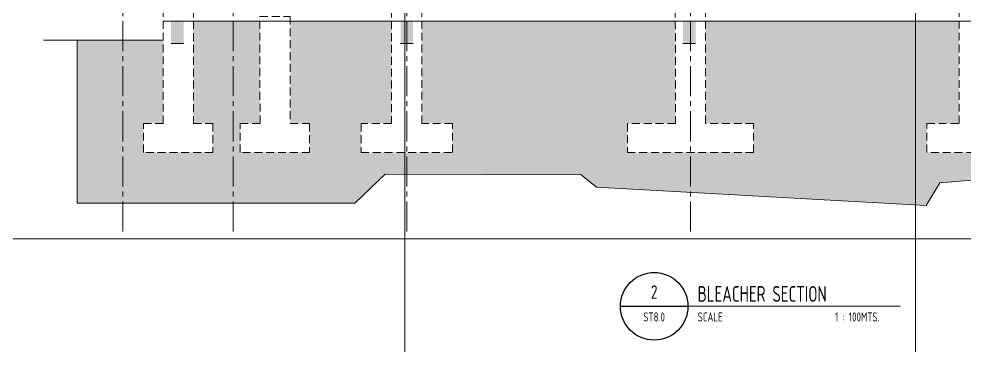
# Model space of a CAD drawing. Header units: millimetres. Extents: x 374056 to 882622, y 26363 to 140094.
# Drawn here: x 718221 to 748231, y 84962 to 95320 of the extents above; entities that cross this region are included whole.
import ezdxf
from ezdxf.enums import TextEntityAlignment as Align

# ---------------------------------------------------------------- set-up
doc = ezdxf.new("R2010")
doc.units = ezdxf.units.MM
doc.header["$MEASUREMENT"] = 0
for name, pattern in [('CENTER', [50.8, 31.75, -6.35, 6.35, -6.35]), ('CENTER2', [28.575, 19.05, -3.175, 3.175, -3.175]), ('HIDDEN', [0.375, 0.25, -0.125])]:
    doc.linetypes.add(name, pattern=pattern)
doc.layers.get('0').update_dxf_attribs({"lineweight": 9})
for name, color, linetype, lineweight in [('4CO', 4, 'Continuous', 9), ('ELAYOUT', 4, 'Continuous', 9), ('HATCH', 8, 'Continuous', 5), ('HATCH @ 1', 8, 'Continuous', 5), ('S-Anno-Text', 52, 'Continuous', 9), ('S_GRID LINES', 252, 'CENTER', 5)]:
    doc.layers.add(name, color=color, linetype=linetype, lineweight=lineweight)
doc.layers.add('S-DETL-GRID', color=62, linetype='Continuous', lineweight=9, plot=False)
doc.layers.add('TARGET-MAIN', color=1, linetype='Continuous')
doc.styles.add('ARCHITEXT', font='architxt.shx', dxfattribs={"width": 0.85})

# ---------------------------------------------------------------- blocks, each defined once
blk = doc.blocks.new('TARGET-DWGLABEL')
at = {"layer": 'TARGET-MAIN'}
blk.add_line((-7.5, 0), (7.5, 0), dxfattribs=at)
blk.add_circle((0, 0), 7.5, dxfattribs=at)
at = {"layer": 'TARGET-MAIN', "color": 2, "style": 'ARCHITEXT', "width": 0.85}
blk.add_text('SCALE', height=2, dxfattribs=at).set_placement((9.66, -2.36), align=Align.MIDDLE_LEFT)
at = {"layer": 'TARGET-MAIN', "color": 6, "style": 'ARCHITEXT', "width": 0.85}
blk.add_attdef('DRAWING_TITLE', text='', height=5, dxfattribs=at).set_placement((9.08, 4.41), align=Align.MIDDLE_LEFT)
at = {"layer": 'TARGET-MAIN', "color": 4, "style": 'ARCHITEXT', "width": 0.85}
blk.add_attdef('DWG_NO.', text='', height=3, dxfattribs=at).set_placement((0, 3.17), align=Align.MIDDLE_CENTER)
at = {"layer": 'TARGET-MAIN', "color": 3, "style": 'ARCHITEXT', "width": 0.85}
blk.add_attdef('SHT_NO.', text='', height=2, dxfattribs=at).set_placement((-0.02, -2.36), align=Align.MIDDLE_CENTER)
at = {"layer": 'TARGET-MAIN', "color": 2, "style": 'ARCHITEXT', "width": 0.85}
blk.add_attdef('SCALE', text='', height=2, dxfattribs=at).set_placement((69.6, -2.36), align=Align.MIDDLE_RIGHT)

msp = doc.modelspace()

# ---------------------------------------------------------------- hatches: boundary and pattern name
at = {"layer": 'HATCH', "linetype": 'ByBlock', "ltscale": 0.5}
for points in [[(723447.14861, 95245.24957), (723047.14861, 95245.24957), (723047.14861, 94545.24957), (723447.14861, 94545.24957)], [(730724.63258, 95245.24957), (730324.63258, 95245.24957), (730324.63258, 94545.24957), (730724.63258, 94545.24957)], [(739680.88738, 95245.24957), (739280.88738, 95245.24957), (739280.88738, 94545.24957), (739680.88738, 94545.24957)]]:
    msp.add_hatch(color=256, dxfattribs=at).paths.add_polyline_path(points)
at = {"layer": 'HATCH @ 1', "ltscale": 0.05}
h = msp.add_hatch(dxfattribs=at)
h.set_pattern_fill('EARTH', color=48, scale=2000, angle=45, style=0)
h.paths.add_polyline_path([(721521.01819, 94648.17354), (720063.25402, 94648.17354), (720063.25402, 89486.08626), (721521.01819, 89486.08626)])
h.paths.add_polyline_path([(722796.65899, 94648.17354), (721521.01819, 94648.17354), (721521.01819, 89486.08626), (725021.01819, 89486.08626), (725021.01819, 95245.24957), (723757.03604, 95245.24957), (723757.03604, 92010.62485), (724371.01819, 92010.62485), (724371.01819, 91091.45991), (722171.01819, 91091.45991), (722171.01819, 92010.62485), (722797.03604, 92010.62485)])
h.paths.add_polyline_path([(730456.38805, 91091.45991), (729071.01819, 91091.45991), (729071.01819, 92010.62485), (730039.44848, 92010.62485), (730039.44848, 95245.24957), (726827.42574, 95245.24957), (726827.42574, 92010.62485), (727441.40788, 92010.62485), (727441.40788, 91091.45991), (725241.40788, 91091.45991), (725241.40788, 92010.62485), (725867.42574, 92010.62485), (725866.83008, 95245.24957), (725021.01819, 95245.24957), (725021.01819, 89486.08626), (728874.99601, 89486.08626), (729835.15035, 90403.92138), (730456.38805, 90401.89068)])
h.paths.add_polyline_path([(737521.01819, 92010.62485), (739041.33213, 92010.62485), (739040.86631, 95245.24957), (731000.07636, 95245.24957), (731000.07636, 92010.62485), (731971.01819, 92010.62485), (731971.01819, 91091.45991), (730521.01819, 91091.45991), (730521.01819, 90401.67942), (736052.85294, 90383.597), (736539.83105, 89994.52841), (739521.01819, 89827.75316), (739521.01819, 91091.45991), (737521.01819, 91091.45991)])
h.paths.add_polyline_path([(746656.38805, 95245.24957), (740001.33213, 95245.24957), (740001.33213, 92010.62485), (741521.01819, 92010.62485), (741521.01819, 91091.45991), (739521.01819, 91091.45991), (739521.01819, 89827.75316), (746656.38805, 89428.58228)])
h.paths.add_polyline_path([(730521.01819, 91091.45991), (730456.38805, 91091.45991), (730456.38805, 90401.89068), (730521.01819, 90401.67942)])
h.paths.add_polyline_path([(748040.86631, 95245.24957), (746656.38805, 95245.24957), (746656.38805, 89428.58228), (746994.30813, 89409.67817), (747428.36333, 90132.65165), (748521.01819, 90222.15754), (748521.01819, 91091.45991), (747021.01819, 91091.45991), (747021.01819, 92010.62485), (748041.33213, 92010.62485)])
h.paths.add_polyline_path([(757040.70425, 95245.24957), (749001.33213, 95245.24957), (749001.33213, 92010.62485), (750021.01819, 92010.62485), (750021.01819, 91091.45991), (748521.01819, 91091.45991), (748521.01819, 90222.15754), (753312.22559, 90614.63397), (753987.42272, 89864.75399), (757521.01819, 89864.75399), (757521.01819, 91091.45991), (756021.01819, 91091.45991), (756021.01819, 92010.62485), (757040.70425, 92010.62485)])
h.paths.add_polyline_path([(760675.18895, 94648.17354), (758001.33213, 94648.17354), (758001.33213, 92010.62485), (759021.01819, 92010.62485), (759021.01819, 91091.45991), (757521.01819, 91091.45991), (757521.01819, 89864.75399), (760675.18895, 89864.75399)])

# ---------------------------------------------------------------- linework, layer by layer
at = {"ltscale": 0.05}
msp.add_line((758001.33213, 95245.24957, -0.00003), (722796.40816, 95245.24957, -0.00005), dxfattribs=at)
at = {"layer": '4CO', "ltscale": 0.5}
msp.add_line((719001.98087, 94648.17354, -0.00005), (722796.40816, 94648.17354, -0.00005), dxfattribs=at)
at = {"layer": '4CO', "linetype": 'HIDDEN', "ltscale": 1000}
for points, elevation in [([(722796.41276, 96370.60507), (723757.03604, 96370.60507), (723757.03604, 92010.62485), (724371.01819, 92010.62485), (724371.01819, 91091.45991), (722171.01819, 91091.45991), (722171.01819, 92010.62485), (722797.03604, 92010.62485)], -0.00003), ([(731971.01819, 92010.62485), (731000.07636, 92010.62485), (731000.07636, 96370.60507), (730039.44848, 96370.60507), (730039.44848, 92010.62485), (729071.01819, 92010.62485), (729071.01819, 91091.45991), (731971.01819, 91091.45991)], -0.00002), ([(737521.01819, 92010.62485), (737521.01819, 91091.45991), (741521.01819, 91091.45991), (741521.01819, 92010.62485), (740001.33213, 92010.62485), (740001.33213, 96370.60507), (739040.70425, 96370.60507), (739041.33213, 92010.62485)], -0.00002), ([(748040.70425, 96370.60507), (749001.33213, 96370.60507), (749001.33213, 92010.62485), (750021.01819, 92010.62485), (750021.01819, 91091.45991), (747021.01819, 91091.45991), (747021.01819, 92010.62485), (748041.33213, 92010.62485)], -0.00002), ([(725866.80246, 95395.24957), (726827.42574, 95395.24957), (726827.42574, 92010.62485), (727441.40788, 92010.62485), (727441.40788, 91091.45991), (725241.40788, 91091.45991), (725241.40788, 92010.62485), (725867.42574, 92010.62485)], -0.00007)]:
    msp.add_lwpolyline(points, close=True, dxfattribs=dict(at, elevation=elevation))
at = {"layer": 'ELAYOUT', "linetype": 'ByBlock', "ltscale": 0.5}
for p, q in [((723447.14861, 94545.24957, -0.00006), (723047.14861, 94545.24957, -0.00006)), ((730724.63258, 94545.24957, -0.00003), (730324.63258, 94545.24957, -0.00003)), ((739680.88738, 94545.24957, -0.00003), (739280.88738, 94545.24957, -0.00003))]:
    msp.add_line(p, q, dxfattribs=at)
at = {"layer": 'HATCH', "ltscale": 0.05, "elevation": -0.00003}
msp.add_lwpolyline([(760675.18895, 94648.17354), (760675.18895, 89864.75399), (753987.42272, 89864.75399), (753312.22559, 90614.63397), (747428.36333, 90132.65165), (746994.30813, 89409.67817), (736539.83105, 89994.52841), (736052.85294, 90383.597), (729835.15035, 90403.92138), (728874.99601, 89486.08626), (720063.25402, 89486.08626), (720063.25402, 94648.17354)], dxfattribs=at)
at = {"layer": 'S-Anno-Text', "color": 1}
msp.add_line((737298.41616, 86219.68742, 0), (746180.49468, 86219.68742, 0), dxfattribs=at)
at = {"layer": 'S-DETL-GRID'}
for p, q in [((730456.38805, 115476.70862, 0), (730456.38805, 47676.70872, 0)), ((746656.38805, 115476.70862, 0), (746656.38805, 47676.70872, 0)), ((811456.38805, 88356.70866, 0), (714256.38805, 88356.70866, 0))]:
    msp.add_line(p, q, dxfattribs=at)
at = {"layer": 'S_GRID LINES', "linetype": 'CENTER2', "ltscale": 50}
for p, q in [((721521.01819, 88585.00768, -0.00004), (721521.01819, 112159.69406, 0.00001)), ((725021.01819, 88585.00768, -0.00004), (725021.01819, 112159.69406, 0.00001)), ((730521.01819, 88585.00768, -0.00004), (730521.01819, 112159.69406, 0.00001)), ((739521.01819, 88585.00768, -0.00004), (739521.01819, 112159.69406, 0.00001))]:
    msp.add_line(p, q, dxfattribs=at)

# ---------------------------------------------------------------- block references
at = {"layer": 'TARGET-MAIN', "color": 1}
ref = msp.add_blockref('TARGET-DWGLABEL', (738369.84473, 86219.68742, 0), dxfattribs=dict(at, xscale=142.8571428571429, yscale=142.8571428571429, zscale=142.8571428571429))
ref.add_attrib('DWG_NO.', '2', dxfattribs={"color": 5, "height": 428.57143, "style": 'ARCHITEXT', "width": 0.85}).set_placement((738369.84473, 86673.03009, 0), align=Align.MIDDLE_CENTER)
ref.add_attrib('SHT_NO.', 'ST8.0', dxfattribs={"color": 2, "height": 285.714286, "style": 'ARCHITEXT', "width": 0.85}).set_placement((738367.66163, 85883.22547, 0), align=Align.MIDDLE_CENTER)
ref.add_attrib('DRAWING_TITLE', 'BLEACHER SECTION', dxfattribs={"color": 5, "height": 500, "style": 'ARCHITEXT', "width": 0.8}).set_placement((739749.70568, 86612.54456, 0), align=Align.MIDDLE_LEFT)
ref.add_attrib('SCALE', '1 : 100MTS.', dxfattribs={"color": 2, "height": 285.7142857, "style": 'ARCHITEXT', "width": 0.85}).set_placement((745518.30535, 85883.22547, 0), align=Align.MIDDLE_RIGHT)

doc.saveas('drawing.dxf')
